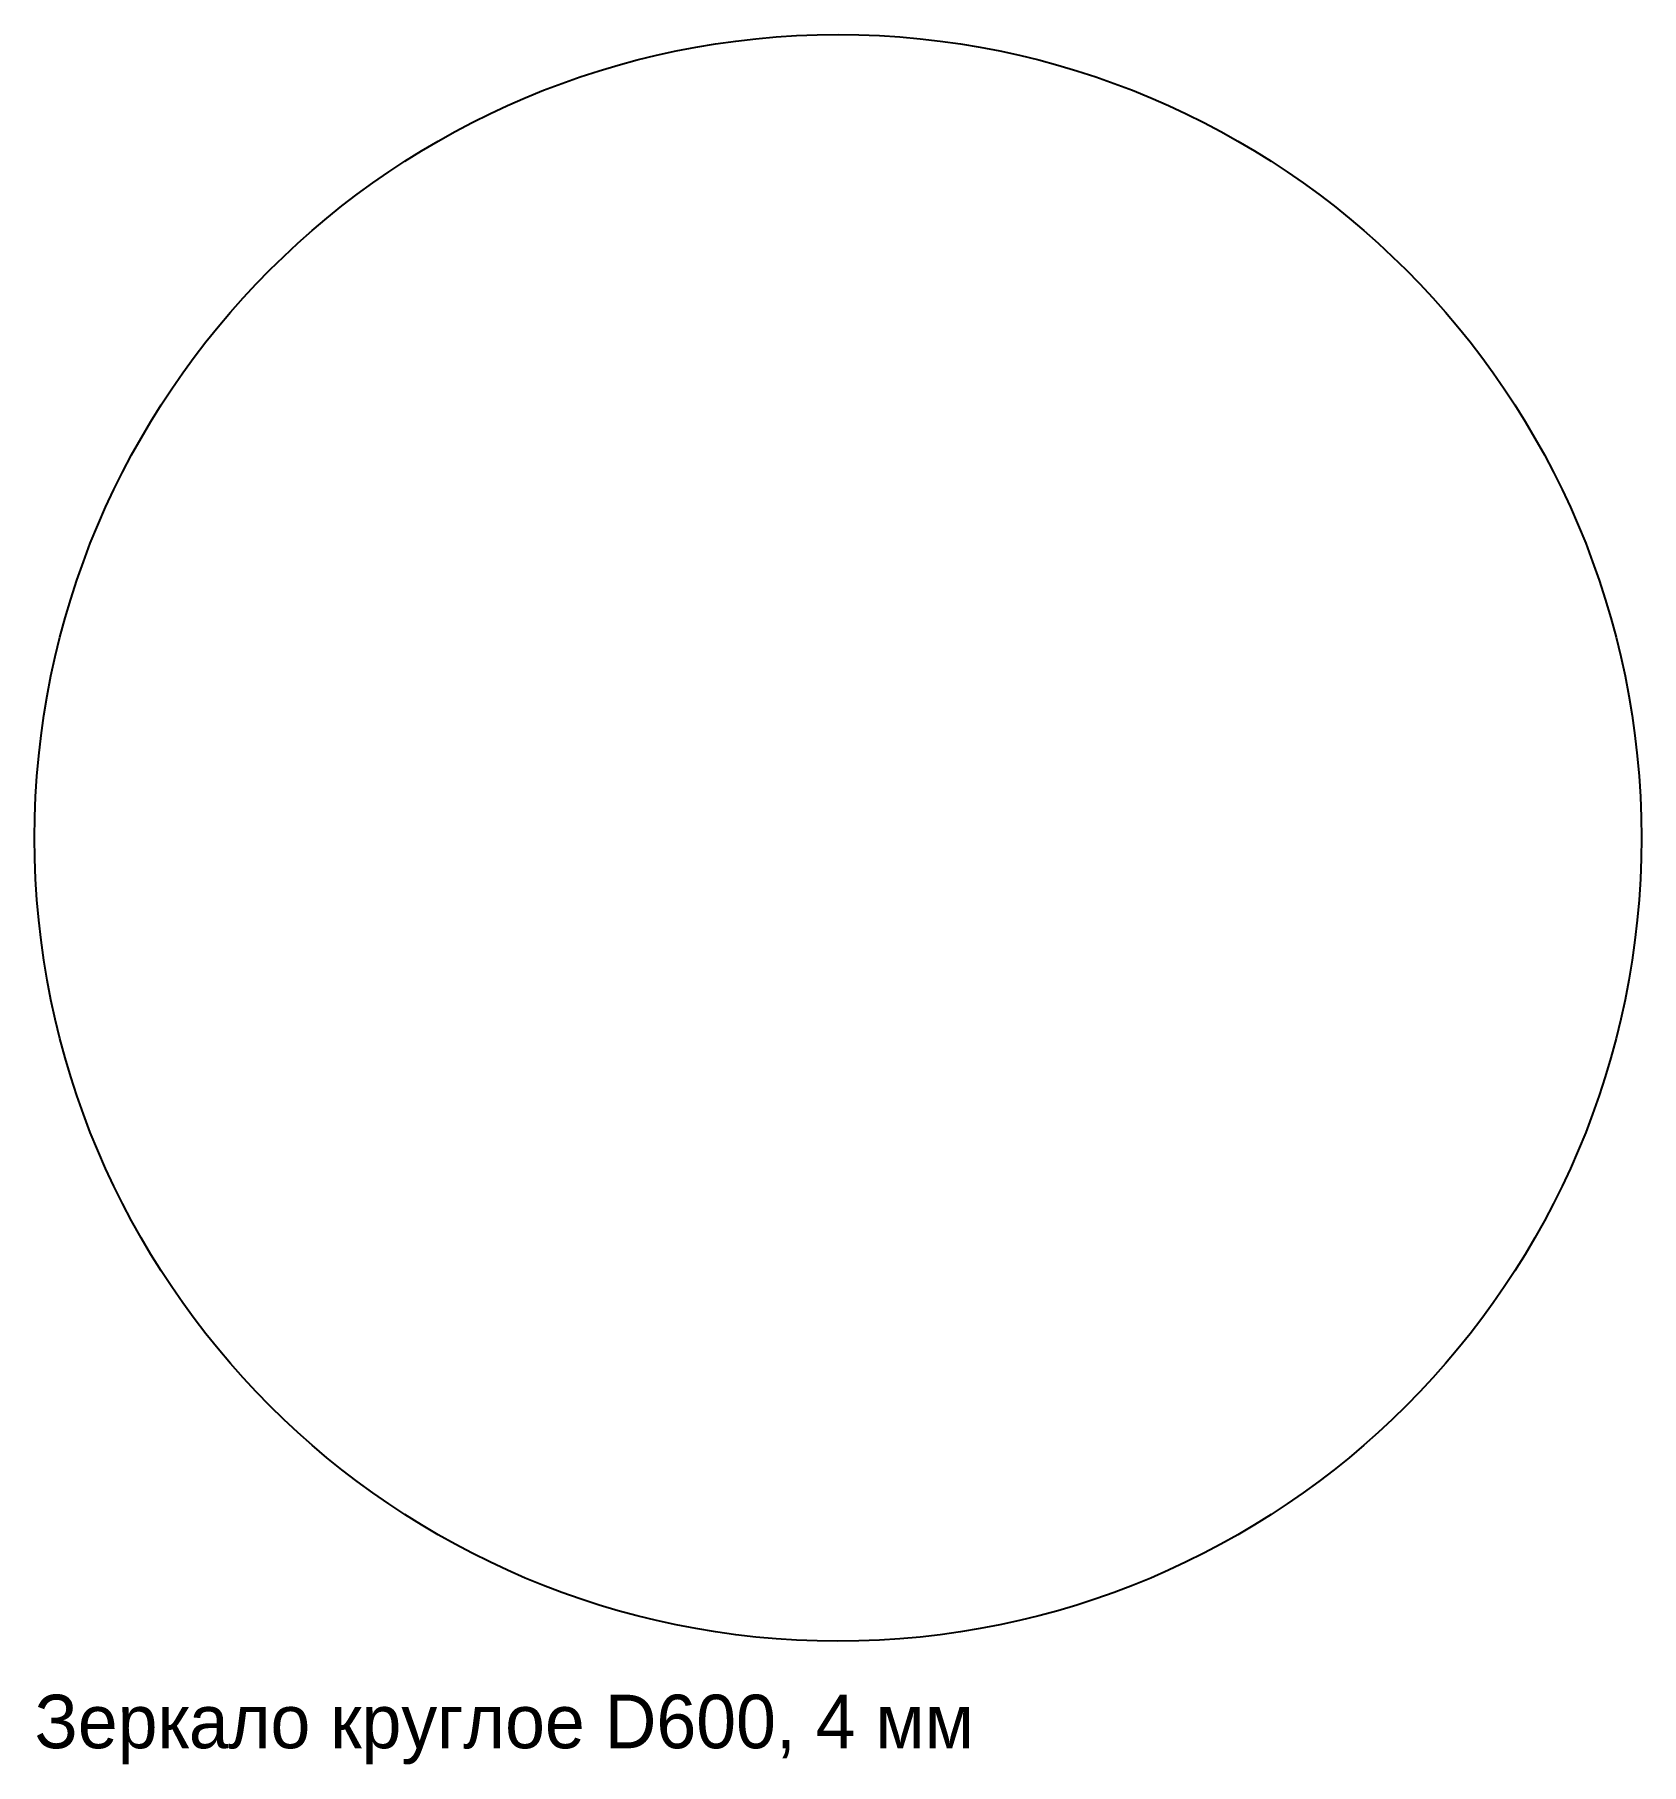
# Model space of a CAD drawing. Header units: millimetres. Extents: x 0 to 600, y -46 to 600.
import ezdxf

# ---------------------------------------------------------------- set-up
doc = ezdxf.new("R2010")
doc.units = ezdxf.units.MM

msp = doc.modelspace()

# ---------------------------------------------------------------- linework, layer by layer
at = {"layer": 'CONTOUR'}
msp.add_lwpolyline([(600, 300, -1), (0, 300, -1)], format="xyb", close=True, dxfattribs=at)

# ---------------------------------------------------------------- texts
at = {"layer": 'NOTES'}
msp.add_text('Зеркало круглое D600, 4 мм', height=20, dxfattribs=at).set_placement((0, -40))

doc.saveas('drawing.dxf')
